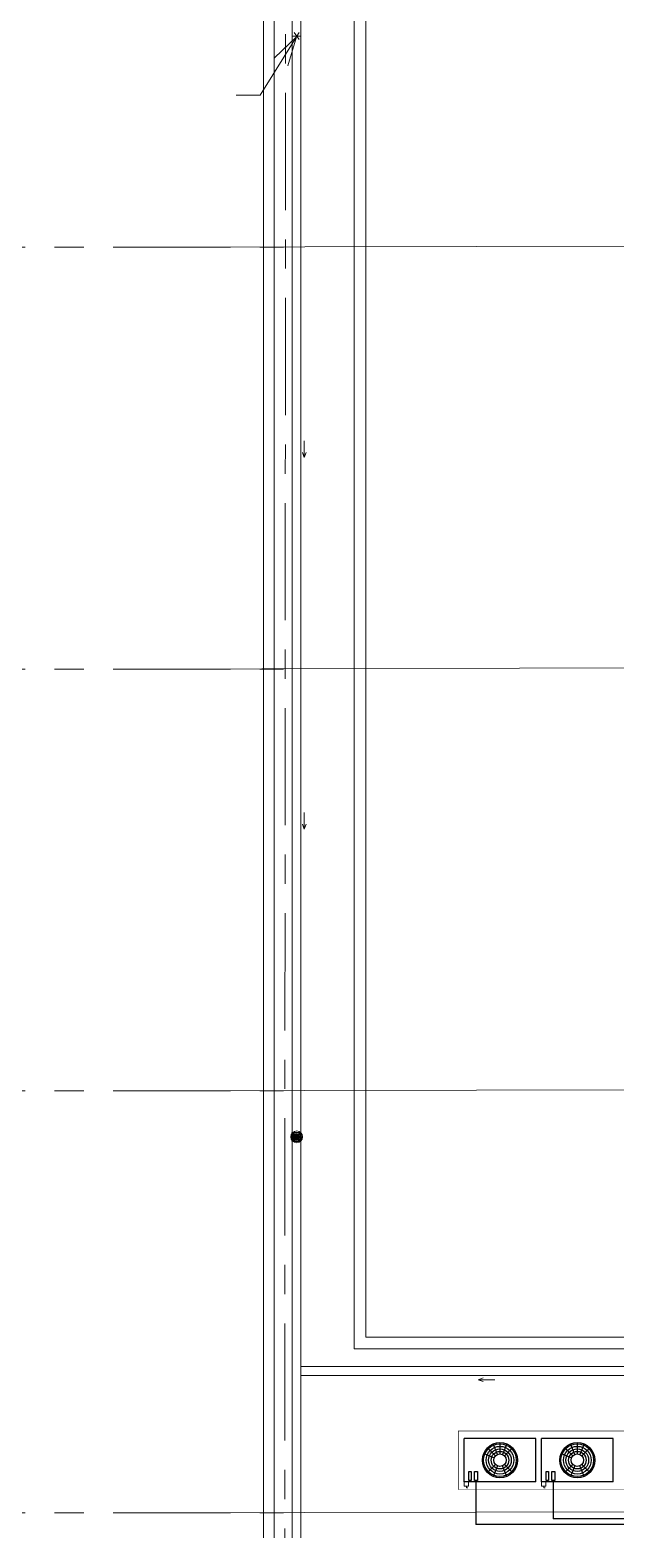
# Model space of a CAD drawing. Header units: millimetres. Extents: x -47219 to 440296, y -79832 to 7189.
# Drawn here: x 30439 to 40439, y -61118 to -35519 of the extents above; entities that cross this region are included whole.
import ezdxf

# ---------------------------------------------------------------- set-up
doc = ezdxf.new("R2010")
doc.units = ezdxf.units.MM
doc.linetypes.add('BLK_2 - 3RD STOREY  LOWER ROOF PLAN-archi clean_25 SEPT 2024$0$IDA - Grid Line', pattern=[3500, 2000, -500, 500, -500])
for name, color, linetype, lineweight in [('BLK_2 - 3RD STOREY  LOWER ROOF PLAN-archi clean_25 SEPT 2024$0$A-_GENM----_M-9', 8, 'Continuous', 9), ('BLK_2 - 3RD STOREY  LOWER ROOF PLAN-archi clean_25 SEPT 2024$0$A-_WALL----_E', 8, 'Continuous', 9), ('BLK_2 - 3RD STOREY  LOWER ROOF PLAN-archi clean_25 SEPT 2024$0$M-_SANIFIXR_E', 8, 'Continuous', 9), ('BLK_2 - 3RD STOREY  LOWER ROOF PLAN-archi clean_25 SEPT 2024$0$M-ACMV_Control Panel', 8, 'Continuous', 20), ('BLK_2 - 3RD STOREY  LOWER ROOF PLAN-archi clean_25 SEPT 2024$0$M-ACMV_Power', 8, 'BLK_2 - 3RD STOREY  LOWER ROOF PLAN-archi clean_25 SEPT 2024$0$REFRIGERANT', 0), ('BLK_2 - 3RD STOREY  LOWER ROOF PLAN-archi clean_25 SEPT 2024$0$S-_ANOTGRID_E-1', 8, 'BLK_2 - 3RD STOREY  LOWER ROOF PLAN-archi clean_25 SEPT 2024$0$IDA - Grid Line', 9), ('M-_SPRKPIEX_E-', 1, 'Continuous', 30)]:
    doc.layers.add(name, color=color, linetype=linetype, lineweight=lineweight)
for name, color, linetype in [('BLK_2 - 3RD STOREY  LOWER ROOF PLAN-archi clean_25 SEPT 2024$0$M-ACMV_Condensing Unit', 8, 'Continuous'), ('BLK_2 - 3RD STOREY  LOWER ROOF PLAN-archi clean_25 SEPT 2024$0$M-ACMV_Plinth', 8, 'Continuous'), ('BLK_2 - 3RD STOREY  LOWER ROOF PLAN-archi clean_25 SEPT 2024$0$M-ACMV_Ref Pipe', 8, 'BLK_2 - 3RD STOREY  LOWER ROOF PLAN-archi clean_25 SEPT 2024$0$500-1-RP')]:
    doc.layers.add(name, color=color, linetype=linetype)
doc.styles.add('BLK_2 - 3RD STOREY  LOWER ROOF PLAN-archi clean_25 SEPT 2024$0$Standard', font='txt')
doc.linetypes.add('BLK_2 - 3RD STOREY  LOWER ROOF PLAN-archi clean_25 SEPT 2024$0$500-1-RP', pattern='A,0.75,-0.5,0.75,-0.5,0.75,-0.5,0.75,-1.7,["RP",BLK_2 - 3RD STOREY  LOWER ROOF PLAN-archi clean_25 SEPT 2024$0$Standard,S=1,R=0,X=-1,Y=-0.5],-1.7', length=7.9)
doc.linetypes.add('BLK_2 - 3RD STOREY  LOWER ROOF PLAN-archi clean_25 SEPT 2024$0$REFRIGERANT', pattern='A,15,-5.08,["R",BLK_2 - 3RD STOREY  LOWER ROOF PLAN-archi clean_25 SEPT 2024$0$Standard,S=2.54,R=0,X=-2.54,Y=-1.27],-5.08', length=25.16)

# ---------------------------------------------------------------- blocks, each defined once
blk = doc.blocks.new('BLK_2 - 3RD STOREY  LOWER ROOF PLAN-archi clean_25 SEPT 2024$0$IDA - Floor Trap Cover - Floor Trap Cover-4017786-BLK2 LOWER ROOF RAIN WATER DOWN PIPE')
at = {"layer": 'BLK_2 - 3RD STOREY  LOWER ROOF PLAN-archi clean_25 SEPT 2024$0$M-_SANIFIXR_E'}
for p, q in [((-75, -75), (-75, 75)), ((-13, 54), (-13, 67)), ((-13, 67), (12, 67)), ((12, 67), (12, 54)), ((75, 75), (75, -75)), ((75, -75), (-75, -75))]:
    blk.add_line(p, q, dxfattribs=at)
for centre in [(-45, 0), (-44, 11), (-39, 23), (-33, 0), (-32, 32), (-30, 12), (-23, 39), (-23, 23), (-20, 0), (-14, 14), (-12, 30), (-11, 44), (-5, 5), (0, 45), (0, 33), (0, 20), (5, 5), (11, 44), (12, 30), (14, 14), (20, 0), (23, 39), (23, 23), (30, 12), (32, 32), (33, 0), (39, 23), (44, 11), (45, 0), (-44, -11), (-39, -23), (-32, -32), (-30, -12), (-23, -23), (-23, -39), (-14, -14), (-12, -30), (-11, -44), (-5, -5), (0, -20), (0, -33), (0, -45), (5, -5), (11, -44), (12, -30), (14, -14), (23, -23), (23, -39), (30, -12), (32, -32), (39, -23), (44, -11)]:
    blk.add_circle(centre, 5, dxfattribs=at)
for centre, radius, start, end in [((0, 0), 55, 103.1366, 256.95), ((0, 0), 55, 283.05, 76.8634), ((0, -55), 12.5, 173.475, 6.525)]:
    blk.add_arc(centre, radius, start, end, dxfattribs=at)
blk = doc.blocks.new('BLK_2 - 3RD STOREY  LOWER ROOF PLAN-archi clean_25 SEPT 2024$0$blk2 drain arrow - blk2 drain arrow-4025471-BLK2 LOWER ROOF RAIN WATER DOWN PIPE')
at = {"layer": 'BLK_2 - 3RD STOREY  LOWER ROOF PLAN-archi clean_25 SEPT 2024$0$A-_GENM----_M-9'}
for p, q in [((-285, 0), (-198, 32)), ((0, 0), (-285, 0)), ((-285, 0), (-198, -32))]:
    blk.add_line(p, q, dxfattribs=at)
blk = doc.blocks.new('BLK_2 - 3RD STOREY  LOWER ROOF PLAN-archi clean_25 SEPT 2024$0$A$C85aab3c4')
at = {"layer": 'BLK_2 - 3RD STOREY  LOWER ROOF PLAN-archi clean_25 SEPT 2024$0$M-ACMV_Condensing Unit', "ltscale": 100}
for p, q in [((-610, 0), (-610, -740)), ((-610, 0), (610, 0)), ((610, 0), (610, -740)), ((-76, -294), (-212, -158)), ((-115, -93), (-41, -271)), ((41, -271), (115, -93)), ((76, -294), (212, -158)), ((-212, -582), (-76, -446)), ((-115, -647), (-41, -469)), ((0, -670), (0, -477)), ((41, -469), (115, -647)), ((212, -582), (76, -446)), ((277, -485), (99, -411)), ((-610, -740), (610, -740))]:
    blk.add_line(p, q, dxfattribs=at)
at = {"layer": 'BLK_2 - 3RD STOREY  LOWER ROOF PLAN-archi clean_25 SEPT 2024$0$M-ACMV_Condensing Unit'}
for points in [[(385, -175), (385, -25), (435, -25), (435, -175)], [(491, -175), (491, -25), (529, -25), (529, -175)]]:
    blk.add_lwpolyline(points, close=True, dxfattribs=at)
at = {"layer": 'BLK_2 - 3RD STOREY  LOWER ROOF PLAN-archi clean_25 SEPT 2024$0$M-ACMV_Condensing Unit', "ltscale": 100}
for radius in [300, 279, 236, 193, 193, 150, 107]:
    blk.add_circle((0, -370), radius, dxfattribs=at)
blk = doc.blocks.new('BLK_2 - 3RD STOREY  LOWER ROOF PLAN-archi clean_25 SEPT 2024$0$A$C8dc4c4a2')
at = {"layer": 'BLK_2 - 3RD STOREY  LOWER ROOF PLAN-archi clean_25 SEPT 2024$0$M-ACMV_Control Panel'}
blk.add_lwpolyline([(0, 37), (0, -38), (75, -38), (75, 37)], close=True, dxfattribs=at)
blk.add_lwpolyline([(75, 0), (100, 0), (100, 25)], dxfattribs=at)
blk = doc.blocks.new('BLK_2 - 3RD STOREY  LOWER ROOF PLAN-archi clean_25 SEPT 2024$0$mep roof 1')
at = {"layer": 'BLK_2 - 3RD STOREY  LOWER ROOF PLAN-archi clean_25 SEPT 2024$0$M-ACMV_Plinth', "const_width": 10}
blk.add_lwpolyline([(-25825, -41802), (-16825, -41802), (-16825, -42802), (-25825, -42802)], close=True, dxfattribs=at)
blk.add_lwpolyline([(-25825, -41802), (-16825, -41802), (-16825, -42802), (-25825, -42802)], close=True, dxfattribs=at)
at = {"layer": 'BLK_2 - 3RD STOREY  LOWER ROOF PLAN-archi clean_25 SEPT 2024$0$M-ACMV_Ref Pipe', "ltscale": 0.25}
for p, q in [((-25525, -42647), (-25525, -43402)), ((-24205, -42647), (-24205, -43302)), ((-15675, -43402), (-25525, -43402)), ((-15775, -43302), (-24205, -43302))]:
    blk.add_line(p, q, dxfattribs=at)
at = {"layer": 'BLK_2 - 3RD STOREY  LOWER ROOF PLAN-archi clean_25 SEPT 2024$0$M-ACMV_Condensing Unit', "rotation": 180}
for p in [(-25115, -42672), (-23795, -42672)]:
    blk.add_blockref('BLK_2 - 3RD STOREY  LOWER ROOF PLAN-archi clean_25 SEPT 2024$0$A$C85aab3c4', p, dxfattribs=at)
at = {"layer": 'BLK_2 - 3RD STOREY  LOWER ROOF PLAN-archi clean_25 SEPT 2024$0$M-ACMV_Power', "rotation": 270}
for p in [(-25687, -42672), (-24367, -42672)]:
    blk.add_blockref('BLK_2 - 3RD STOREY  LOWER ROOF PLAN-archi clean_25 SEPT 2024$0$A$C8dc4c4a2', p, dxfattribs=at)
blk = doc.blocks.new('BLK_2 - 3RD STOREY  LOWER ROOF PLAN-archi clean_25 SEPT 2024')
at = {"layer": 'BLK_2 - 3RD STOREY  LOWER ROOF PLAN-archi clean_25 SEPT 2024$0$A-_WALL----_E'}
for p, q in [((-96895, -118227), (-96895, -38477)), ((-96715, -38627), (-96715, -118077)), ((-96328, -78352), (-96371, -78291)), ((-96328, -78352), (-96371, -78291)), ((-96328, -78352), (-96285, -78291)), ((-96328, -78352), (-96285, -78291)), ((-96333, -78364), (-96949, -79360)), ((-96333, -78364), (-96949, -79360)), ((-96333, -78364), (-96710, -78719)), ((-96333, -78364), (-96710, -78719)), ((-96333, -78364), (-96482, -78860)), ((-96333, -78364), (-96482, -78860)), ((-96403, -78352), (-96253, -78352)), ((-96403, -78352), (-96253, -78352)), ((-96328, -78352), (-96371, -78414)), ((-96328, -78352), (-96371, -78414)), ((-96328, -78352), (-96288, -78410)), ((-96328, -78352), (-96288, -78410)), ((-96949, -79360), (-97360, -79360)), ((-96949, -79360), (-97360, -79360)), ((-99117, -81952), (-59522, -81873)), ((-96200, -85545), (-96231, -85458)), ((-96200, -85260), (-96200, -85545)), ((-96200, -85545), (-96168, -85458)), ((-99117, -89152), (-59522, -89073)), ((-96200, -91600), (-96200, -91885)), ((-96200, -91885), (-96231, -91798)), ((-96200, -91885), (-96168, -91798)), ((-99117, -96352), (-59522, -96273)), ((-96409, -97211), (-96409, -97061)), ((-96409, -97061), (-96259, -97061)), ((-96409, -97211), (-96409, -97061)), ((-96409, -97061), (-96259, -97061)), ((-96409, -97211), (-96409, -97061)), ((-96409, -97061), (-96259, -97061)), ((-96259, -97211), (-96409, -97211)), ((-96259, -97211), (-96409, -97211)), ((-96259, -97211), (-96409, -97211)), ((-96280, -97124), (-96266, -97124)), ((-96266, -97149), (-96280, -97149)), ((-96266, -97124), (-96266, -97149)), ((-93234, -101282), (-93148, -101250)), ((-93234, -101282), (-93148, -101313)), ((-92949, -101282), (-93234, -101282)), ((-99117, -103552), (-59522, -103473))]:
    blk.add_line(p, q, dxfattribs=at)
for points in [[(-96258, -118021), (-96258, -38671), (-96408, -38671), (-96408, -118021)], [(-95347, -50907), (-83343, -50907), (-83343, -100753), (-95347, -100753)], [(-95147, -51107), (-83543, -51107), (-83543, -100553), (-95147, -100553)], [(-96258, -101208), (-82432, -101208), (-82432, -101058), (-96258, -101058)]]:
    blk.add_lwpolyline(points, close=True, dxfattribs=at)
for centre, radius in [((-96328, -97136), 100), ((-96328, -97136), 100), ((-96332, -97134), 75), ((-96332, -97134), 75), ((-96379, -97136), 5), ((-96377, -97125), 5), ((-96377, -97147), 5), ((-96373, -97113), 5), ((-96373, -97159), 5), ((-96366, -97104), 5), ((-96366, -97136), 5), ((-96366, -97168), 5), ((-96364, -97124), 5), ((-96364, -97149), 5), ((-96357, -97113), 5), ((-96357, -97159), 5), ((-96357, -97175), 5), ((-96356, -97097), 5), ((-96354, -97136), 5), ((-96348, -97122), 5), ((-96348, -97150), 5), ((-96346, -97106), 5), ((-96346, -97166), 5), ((-96345, -97093), 5), ((-96345, -97180), 5), ((-96339, -97131), 5), ((-96339, -97141), 5), ((-96334, -97091), 5), ((-96334, -97104), 5), ((-96334, -97116), 5), ((-96334, -97156), 5), ((-96334, -97169), 5), ((-96334, -97181), 5), ((-96328, -97131), 5), ((-96328, -97141), 5), ((-96322, -97093), 5), ((-96322, -97180), 5), ((-96321, -97106), 5), ((-96321, -97166), 5), ((-96320, -97122), 5), ((-96320, -97150), 5), ((-96314, -97136), 5), ((-96311, -97097), 5), ((-96311, -97113), 5), ((-96311, -97159), 5), ((-96311, -97175), 5), ((-96304, -97124), 5), ((-96304, -97149), 5), ((-96302, -97104), 5), ((-96302, -97168), 5), ((-96301, -97136), 5), ((-96295, -97113), 5), ((-96295, -97159), 5), ((-96290, -97125), 5), ((-96290, -97148), 5), ((-96289, -97136), 5)]:
    blk.add_circle(centre, radius, dxfattribs=at)
for centre, radius, start, end in [((-96328, -97139), 84.1, 0, 180), ((-96328, -97139), 84.1, 0, 180), ((-96328, -97139), 84.1, 180, 0), ((-96328, -97139), 84.1, 180, 0), ((-96389, -97136), 12.5, 83.475, 276.525), ((-96334, -97136), 55, 13.1366, 166.95), ((-96334, -97136), 55, 193.05, 346.8634)]:
    blk.add_arc(centre, radius, start, end, dxfattribs=at)
at = {"layer": 'BLK_2 - 3RD STOREY  LOWER ROOF PLAN-archi clean_25 SEPT 2024$0$S-_ANOTGRID_E-1'}
for p, q in [((-96493, -37319), (-96545, -122559)), ((-141459, -81952), (-96555, -81952)), ((-141459, -89152), (-96555, -89152)), ((-141459, -96352), (-96555, -96352)), ((-141459, -103552), (-96555, -103552))]:
    blk.add_line(p, q, dxfattribs=at)
at = {"layer": 'BLK_2 - 3RD STOREY  LOWER ROOF PLAN-archi clean_25 SEPT 2024$0$A-_WALL----_E'}
for name, p in [('BLK_2 - 3RD STOREY  LOWER ROOF PLAN-archi clean_25 SEPT 2024$0$mep roof 1', (-67745, -60352)), ('BLK_2 - 3RD STOREY  LOWER ROOF PLAN-archi clean_25 SEPT 2024$0$blk2 drain arrow - blk2 drain arrow-4025471-BLK2 LOWER ROOF RAIN WATER DOWN PIPE', (-92949, -101282))]:
    blk.add_blockref(name, p, dxfattribs=at)
for name, p, rotation in [('BLK_2 - 3RD STOREY  LOWER ROOF PLAN-archi clean_25 SEPT 2024$0$blk2 drain arrow - blk2 drain arrow-4025471-BLK2 LOWER ROOF RAIN WATER DOWN PIPE', (-96200, -85260), 90.00000000000026), ('BLK_2 - 3RD STOREY  LOWER ROOF PLAN-archi clean_25 SEPT 2024$0$blk2 drain arrow - blk2 drain arrow-4025471-BLK2 LOWER ROOF RAIN WATER DOWN PIPE', (-96200, -91600), 90.00000000000026), ('BLK_2 - 3RD STOREY  LOWER ROOF PLAN-archi clean_25 SEPT 2024$0$IDA - Floor Trap Cover - Floor Trap Cover-4017786-BLK2 LOWER ROOF RAIN WATER DOWN PIPE', (-96334, -97136), 269.9999999999997)]:
    blk.add_blockref(name, p, dxfattribs=dict(at, rotation=rotation))

msp = doc.modelspace()

# ---------------------------------------------------------------- block references
at = {"layer": 'M-_SPRKPIEX_E-'}
msp.add_blockref('BLK_2 - 3RD STOREY  LOWER ROOF PLAN-archi clean_25 SEPT 2024', (131318.5, 42727.7), dxfattribs=at)

doc.saveas('drawing.dxf')
